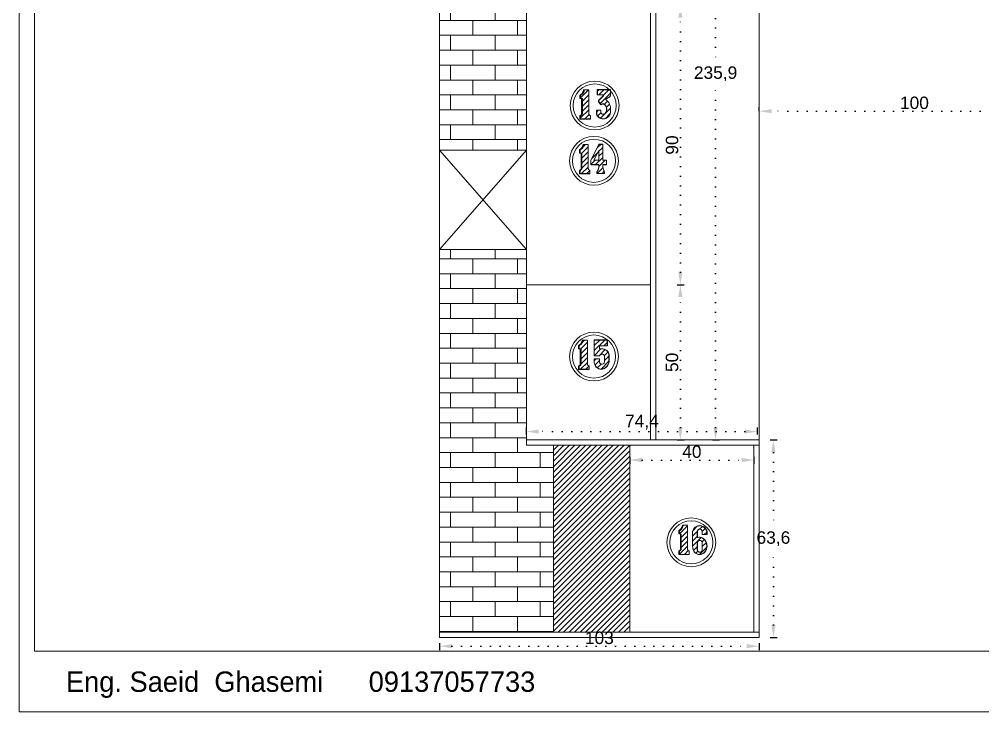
# Model space of a CAD drawing. Header units: inches. Extents: x 352 to 11605, y -941 to 2503.
# Drawn here: x 6216.3 to 6526.7, y -228.9 to -5.8 of the extents above; entities that cross this region are included whole.
import ezdxf

# ---------------------------------------------------------------- set-up
doc = ezdxf.new("R2010")
doc.units = ezdxf.units.IN
doc.header["$MEASUREMENT"] = 0
doc.linetypes.add('ACAD_ISO07W100', pattern=[3, 0, -3])
doc.styles.get("Standard").update_dxf_attribs({"font": 'arial.ttf'})
doc.dimstyles.new('ISO-25', dxfattribs={"dimtxt": 4, "dimasz": 4, "dimexe": 1.25, "dimexo": 0.625, "dimtad": 1, "dimtih": 1, "dimtoh": 1, "dimdec": 1, "dimtxsty": 'Standard', "dimcen": 2.5, "dimadec": 0, "dimazin": 0, "dimtfac": 1, "dimtdec": 1, "dimtmove": 0, "dimatfit": 3, "dimfxl": 1, "dimfxlon": 1, "dimarcsym": 0})
pattern_1 = [(45, (5683.2754, 396.1153), (-0.8148213, 0.8148213), [])]
pattern_2 = [(45, (5867.3341, 513.0082), (-0.8148213, 0.8148213), [])]
pattern_3 = [(45, (5901.3399, 431.8544), (-0.8148213, 0.8148213), [])]

# ---------------------------------------------------------------- blocks, each defined once
blk = doc.blocks.new('*D248')
at = {"color": 0, "lineweight": -2, "transparency": 16777216}
for p, q in [((6428.29, -91.34), (6430.54, -91.34)), ((6428.29, -141.34), (6430.54, -141.34))]:
    blk.add_line(p, q, dxfattribs=at)
at = {"color": 0, "linetype": 'ACAD_ISO07W100', "lineweight": -2, "transparency": 16777216}
blk.add_line((6429.29, -137.34), (6429.29, -95.34), dxfattribs=at)
at = {"color": 0, "transparency": 16777216}
for points in [[(6428.62, -95.34), (6429.96, -95.34), (6429.29, -91.34)], [(6428.62, -137.34), (6429.96, -137.34), (6429.29, -141.34)]]:
    blk.add_solid(points, dxfattribs=at)
at = {"layer": 'Defpoints', "color": 0, "transparency": 16777216}
for p in [(6423.09, -91.34), (6429.29, -91.34), (6421.39, -141.34)]:
    blk.add_point(p, dxfattribs=at)
at = {"color": 0, "lineweight": 20, "transparency": 16777216, "insert": (6426.62, -116.34), "char_height": 4, "attachment_point": 5, "rotation": 90}
blk.add_mtext('50', dxfattribs=at)
blk = doc.blocks.new('*D249')
at = {"color": 0, "lineweight": -2, "transparency": 16777216}
for p, q in [((6428.29, -1.34), (6430.54, -1.34)), ((6428.29, -91.34), (6430.54, -91.34))]:
    blk.add_line(p, q, dxfattribs=at)
at = {"color": 0, "linetype": 'ACAD_ISO07W100', "lineweight": -2, "transparency": 16777216}
blk.add_line((6429.29, -87.34), (6429.29, -5.34), dxfattribs=at)
at = {"color": 0, "transparency": 16777216}
for points in [[(6428.62, -5.34), (6429.96, -5.34), (6429.29, -1.34)], [(6428.62, -87.34), (6429.96, -87.34), (6429.29, -91.34)]]:
    blk.add_solid(points, dxfattribs=at)
at = {"layer": 'Defpoints', "color": 0, "transparency": 16777216}
for p in [(6423.09, -1.34), (6429.29, -1.34), (6423.09, -91.34)]:
    blk.add_point(p, dxfattribs=at)
at = {"color": 0, "lineweight": 20, "transparency": 16777216, "insert": (6426.62, -46.34), "char_height": 4, "attachment_point": 5, "rotation": 90}
blk.add_mtext('90', dxfattribs=at)
blk = doc.blocks.new('*D259')
at = {"color": 0, "lineweight": -2, "transparency": 16777216}
for p, q in [((6454.69, -35.44), (6454.69, -34.19)), ((6554.69, -35.44), (6554.69, -34.19))]:
    blk.add_line(p, q, dxfattribs=at)
at = {"color": 0, "linetype": 'ACAD_ISO07W100', "lineweight": -2, "transparency": 16777216}
blk.add_line((6550.69, -35.44), (6458.69, -35.44), dxfattribs=at)
at = {"color": 0, "transparency": 16777216}
for points in [[(6458.69, -34.77), (6458.69, -36.11), (6454.69, -35.44)], [(6550.69, -34.77), (6550.69, -36.11), (6554.69, -35.44)]]:
    blk.add_solid(points, dxfattribs=at)
at = {"layer": 'Defpoints', "color": 0, "transparency": 16777216}
for p in [(6454.69, -35.44), (6454.69, -35.44), (6554.69, -35.44)]:
    blk.add_point(p, dxfattribs=at)
at = {"color": 0, "lineweight": 20, "transparency": 16777216, "insert": (6504.69, -32.77), "char_height": 4, "attachment_point": 5}
blk.add_mtext('100', dxfattribs=at)
blk = doc.blocks.new('*D260')
at = {"color": 0, "lineweight": -2, "transparency": 16777216}
for p, q in [((6412.99, -146.81), (6412.99, -149.06)), ((6452.99, -146.81), (6452.99, -149.06))]:
    blk.add_line(p, q, dxfattribs=at)
at = {"color": 0, "linetype": 'ACAD_ISO07W100', "lineweight": -2, "transparency": 16777216}
blk.add_line((6416.99, -147.81), (6448.99, -147.81), dxfattribs=at)
at = {"color": 0, "transparency": 16777216}
for points in [[(6416.99, -147.15), (6416.99, -148.48), (6412.99, -147.81)], [(6448.99, -147.15), (6448.99, -148.48), (6452.99, -147.81)]]:
    blk.add_solid(points, dxfattribs=at)
at = {"layer": 'Defpoints', "color": 0, "transparency": 16777216}
for p in [(6412.99, -143.04), (6452.99, -143.04), (6452.99, -147.81)]:
    blk.add_point(p, dxfattribs=at)
at = {"color": 0, "lineweight": 20, "transparency": 16777216, "insert": (6432.99, -145.14), "char_height": 4, "attachment_point": 5}
blk.add_mtext('40', dxfattribs=at)
blk = doc.blocks.new('*D448')
at = {"color": 0, "lineweight": -2, "transparency": 16777216}
for p, q in [((6439.63, 94.56), (6441.88, 94.56)), ((6439.63, -141.34), (6441.88, -141.34))]:
    blk.add_line(p, q, dxfattribs=at)
at = {"color": 0, "linetype": 'ACAD_ISO07W100', "lineweight": -2, "transparency": 16777216}
for p, q in [((6440.63, 90.56), (6440.63, -20.36)), ((6440.63, -137.34), (6440.63, -26.42))]:
    blk.add_line(p, q, dxfattribs=at)
at = {"color": 0, "transparency": 16777216}
for points in [[(6439.96, 90.56), (6441.29, 90.56), (6440.63, 94.56)], [(6439.96, -137.34), (6441.29, -137.34), (6440.63, -141.34)]]:
    blk.add_solid(points, dxfattribs=at)
at = {"layer": 'Defpoints', "color": 0, "transparency": 16777216}
for p in [(6421.39, 94.56), (6440.63, 94.56), (6421.39, -141.34)]:
    blk.add_point(p, dxfattribs=at)
at = {"color": 0, "lineweight": 20, "transparency": 16777216, "insert": (6440.63, -23.39), "char_height": 4, "attachment_point": 5}
blk.add_mtext('235,9', dxfattribs=at)
blk = doc.blocks.new('*D449')
at = {"color": 0, "lineweight": -2, "transparency": 16777216}
for p, q in [((6458.26, -141.34), (6460.51, -141.34)), ((6458.26, -204.94), (6460.51, -204.94))]:
    blk.add_line(p, q, dxfattribs=at)
at = {"color": 0, "linetype": 'ACAD_ISO07W100', "lineweight": -2, "transparency": 16777216}
for p, q in [((6459.26, -145.34), (6459.26, -170.11)), ((6459.26, -200.94), (6459.26, -176.17))]:
    blk.add_line(p, q, dxfattribs=at)
at = {"color": 0, "transparency": 16777216}
for points in [[(6458.59, -145.34), (6459.93, -145.34), (6459.26, -141.34)], [(6458.59, -200.94), (6459.93, -200.94), (6459.26, -204.94)]]:
    blk.add_solid(points, dxfattribs=at)
at = {"layer": 'Defpoints', "color": 0, "transparency": 16777216}
for p in [(6454.69, -141.34), (6454.69, -204.94), (6459.26, -204.94)]:
    blk.add_point(p, dxfattribs=at)
at = {"color": 0, "lineweight": 20, "transparency": 16777216, "insert": (6459.26, -173.14), "char_height": 4, "attachment_point": 5}
blk.add_mtext('63,6', dxfattribs=at)
blk = doc.blocks.new('*D468')
at = {"color": 0, "lineweight": -2, "transparency": 16777216}
for p, q in [((6379.69, -139.63), (6379.69, -137.38)), ((6454.09, -139.63), (6454.09, -137.38))]:
    blk.add_line(p, q, dxfattribs=at)
at = {"color": 0, "linetype": 'ACAD_ISO07W100', "lineweight": -2, "transparency": 16777216}
blk.add_line((6450.09, -138.63), (6383.69, -138.63), dxfattribs=at)
at = {"color": 0, "transparency": 16777216}
for points in [[(6383.69, -137.96), (6383.69, -139.3), (6379.69, -138.63)], [(6450.09, -137.96), (6450.09, -139.3), (6454.09, -138.63)]]:
    blk.add_solid(points, dxfattribs=at)
at = {"layer": 'Defpoints', "color": 0, "transparency": 16777216}
for p in [(6379.69, -138.63), (6379.69, -141.34), (6454.09, -141.34)]:
    blk.add_point(p, dxfattribs=at)
at = {"color": 0, "lineweight": 20, "transparency": 16777216, "insert": (6416.89, -135.61), "char_height": 4, "attachment_point": 5}
blk.add_mtext('74,4', dxfattribs=at)
blk = doc.blocks.new('*D469')
at = {"color": 0, "lineweight": -2, "transparency": 16777216}
for p, q in [((6351.69, -206.77), (6351.69, -209.02)), ((6454.69, -206.77), (6454.69, -209.02))]:
    blk.add_line(p, q, dxfattribs=at)
at = {"color": 0, "linetype": 'ACAD_ISO07W100', "lineweight": -2, "transparency": 16777216}
blk.add_line((6355.69, -207.77), (6450.69, -207.77), dxfattribs=at)
at = {"color": 0, "transparency": 16777216}
for points in [[(6355.69, -207.1), (6355.69, -208.43), (6351.69, -207.77)], [(6450.69, -207.1), (6450.69, -208.43), (6454.69, -207.77)]]:
    blk.add_solid(points, dxfattribs=at)
at = {"layer": 'Defpoints', "color": 0, "transparency": 16777216}
for p in [(6351.69, -204.94), (6454.69, -204.94), (6454.69, -207.77)]:
    blk.add_point(p, dxfattribs=at)
at = {"color": 0, "lineweight": 20, "transparency": 16777216, "insert": (6403.19, -205.1), "char_height": 4, "attachment_point": 5}
blk.add_mtext('103', dxfattribs=at)

msp = doc.modelspace()

# ---------------------------------------------------------------- hatches: boundary and pattern name
at = {"lineweight": 20}
h = msp.add_hatch(dxfattribs=at)
h.set_pattern_fill('AR-BRSTD', color=256, scale=1.8)
h.set_pattern_definition([(0, (760.868, -567.8637), (0, 4.8006), []), (90, (760.868, -567.864), (-7.2, 4.8006), [4.8006, -4.8006])])
h.paths.add_polyline_path([(6351.69, -203.24), (6388.39, -203.24), (6388.39, -143.04), (6379.69, -143.04), (6379.69, -80.04), (6351.69, -80.04)])
h.paths.add_polyline_path([(6351.69, -48.04), (6379.69, -48.04), (6379.69, 6.76), (6351.69, 6.76)])
h.paths.add_polyline_path([(6351.69, 41.76), (6379.69, 41.76), (6379.69, 111.76), (6424.49, 111.76), (6424.49, 134.56), (6622.49, 134.56), (6622.49, 149.56), (6351.69, 149.56)])
h.paths.add_polyline_path([(6685.49, 175.96), (6799.79, 175.96), (6799.79, 190.96), (6670.49, 190.96), (6670.49, 149.56), (6625.49, 149.56), (6625.49, 134.56), (6685.49, 134.56)])
h = msp.add_hatch(dxfattribs=at)
h.set_pattern_fill('ANSI31', color=256, scale=9.218651)
h.set_pattern_definition(pattern_2)
h.paths.add_polyline_path([(6400.16, -36.84), (6400.09, -36.8), (6400.02, -36.76), (6399.96, -36.71), (6399.91, -36.66), (6399.86, -36.6), (6399.82, -36.53), (6399.79, -36.46), (6399.77, -36.39), (6399.75, -36.31), (6399.75, -36.23), (6399.75, -28.59), (6398.32, -28.59), (6398.3, -28.77), (6398.26, -28.95), (6398.21, -29.12), (6398.14, -29.29), (6398.06, -29.45), (6397.97, -29.6), (6397.86, -29.75), (6397.74, -29.88), (6397.61, -30), (6397.47, -30.12), (6397.32, -30.21), (6397.16, -30.3), (6397.16, -31.38), (6397.47, -31.38), (6397.71, -31.4), (6397.71, -36.2), (6397.7, -36.28), (6397.68, -36.35), (6397.66, -36.42), (6397.62, -36.49), (6397.58, -36.55), (6397.54, -36.61), (6397.49, -36.67), (6397.43, -36.71), (6397.37, -36.76), (6397.3, -36.79), (6397.23, -36.82), (6397.16, -36.84), (6397.16, -37.94), (6400.31, -37.94), (6400.31, -36.88), (6400.23, -36.86)])
h = msp.add_hatch(dxfattribs=at)
h.set_pattern_fill('ANSI31', color=256, scale=9.218651)
h.set_pattern_definition(pattern_2)
h.paths.add_polyline_path([(6406.79, -28.55), (6402.6, -28.55), (6402.6, -30.17), (6404.43, -30.17), (6404.53, -30.2), (6404.53, -30.47), (6403.24, -31.77), (6403.16, -31.87), (6403.12, -31.92), (6403.09, -31.97), (6403.06, -32.03), (6403.04, -32.08), (6403.02, -32.14), (6403, -32.2), (6402.99, -32.26), (6402.98, -32.38), (6402.98, -32.45), (6403.74, -33.33), (6403.76, -33.31), (6403.86, -33.24), (6403.96, -33.18), (6404.07, -33.14), (6404.19, -33.12), (6404.3, -33.11), (6404.4, -33.11), (6404.52, -33.12), (6404.63, -33.14), (6404.74, -33.18), (6404.84, -33.24), (6404.94, -33.3), (6405.02, -33.38), (6405.16, -33.56), (6405.29, -33.74), (6405.39, -33.94), (6405.47, -34.15), (6405.53, -34.37), (6405.56, -34.59), (6405.58, -34.81), (6405.56, -35.04), (6405.53, -35.26), (6405.47, -35.47), (6405.39, -35.68), (6405.29, -35.88), (6405.22, -36.03), (6405.12, -36.16), (6405, -36.27), (6404.86, -36.35), (6404.76, -36.38), (6404.6, -36.43), (6404.44, -36.45), (6404.27, -36.43), (6404.11, -36.38), (6403.97, -36.3), (6403.84, -36.19), (6403.74, -36.06), (6403.67, -35.91), (6403.67, -35.08), (6402.4, -35.08), (6402.4, -36.43), (6402.49, -36.64), (6402.6, -36.84), (6402.74, -37.03), (6402.89, -37.21), (6403.05, -37.36), (6403.24, -37.5), (6403.43, -37.62), (6403.64, -37.72), (6403.85, -37.8), (6404.08, -37.85), (6404.31, -37.88), (6404.53, -37.89), (6404.81, -37.87), (6405.08, -37.82), (6405.35, -37.73), (6405.54, -37.64), (6405.75, -37.52), (6405.97, -37.35), (6406.18, -37.15), (6406.35, -36.93), (6406.51, -36.7), (6406.63, -36.45), (6406.72, -36.18), (6406.79, -35.91), (6406.79, -34.49), (6406.78, -34.22), (6406.74, -33.95), (6406.68, -33.68), (6406.6, -33.42), (6406.5, -33.17), (6406.38, -32.92), (6406.23, -32.69), (6406.07, -32.47), (6405.89, -32.27), (6405.69, -32.08), (6405.47, -31.91), (6405.25, -31.76), (6405.25, -31.48), (6405.4, -31.43), (6405.54, -31.38), (6405.69, -31.31), (6405.83, -31.24), (6405.96, -31.16), (6406.09, -31.08), (6406.22, -30.99), (6406.35, -30.89), (6406.47, -30.79), (6406.58, -30.68), (6406.69, -30.56), (6406.79, -30.44)])
h = msp.add_hatch(dxfattribs=at)
h.set_pattern_fill('ANSI31', color=256, scale=9.218651)
h.set_pattern_definition([(45, (5884.0439, 495.1696), (-0.8148213, 0.8148213), [])])
h.paths.add_polyline_path([(6400.01, -54.44), (6399.94, -54.41), (6399.88, -54.37), (6399.82, -54.32), (6399.76, -54.26), (6399.72, -54.2), (6399.68, -54.14), (6399.65, -54.07), (6399.63, -53.99), (6399.61, -53.92), (6399.61, -53.84), (6399.61, -46.2), (6398.17, -46.2), (6398.15, -46.38), (6398.12, -46.55), (6398.06, -46.73), (6398, -46.89), (6397.92, -47.05), (6397.82, -47.21), (6397.72, -47.35), (6397.6, -47.49), (6397.47, -47.61), (6397.32, -47.72), (6397.17, -47.82), (6397.02, -47.91), (6397.02, -48.99), (6397.33, -48.99), (6397.57, -49.01), (6397.57, -53.81), (6397.56, -53.88), (6397.54, -53.96), (6397.51, -54.03), (6397.48, -54.09), (6397.44, -54.16), (6397.4, -54.22), (6397.34, -54.27), (6397.29, -54.32), (6397.22, -54.36), (6397.16, -54.4), (6397.09, -54.42), (6397.02, -54.45), (6397.02, -55.55), (6400.16, -55.55), (6400.16, -54.48), (6400.09, -54.47)])
h = msp.add_hatch(dxfattribs=at)
h.set_pattern_fill('ANSI31', color=256, scale=9.218651)
h.set_pattern_definition([(45, (5884.0439, 495.1696), (-0.8148213, 0.8148213), [])])
h.paths.add_polyline_path([(6404.29, -46.15), (6403.07, -46.15), (6400.46, -51.24), (6400.46, -52.66), (6403.07, -52.66), (6403.07, -52.88), (6403.07, -53.06), (6403.05, -53.24), (6403.03, -53.42), (6403, -53.6), (6402.96, -53.78), (6402.91, -53.96), (6402.86, -54.13), (6402.79, -54.3), (6402.72, -54.47), (6402.64, -54.63), (6402.55, -54.79), (6402.45, -54.95), (6402.45, -55.5), (6404.84, -55.5), (6404.84, -54.99), (6404.76, -54.81), (6404.68, -54.63), (6404.6, -54.44), (6404.54, -54.25), (6404.48, -54.06), (6404.43, -53.87), (6404.39, -53.67), (6404.35, -53.48), (6404.32, -53.28), (6404.3, -53.08), (6404.29, -52.88), (6404.29, -52.66), (6405.54, -52.66), (6405.54, -51.24), (6404.29, -51.24)])
h.paths.add_polyline_path([(6403.04, -48.05), (6403.07, -48.08), (6403.07, -51.24), (6403.04, -51.24), (6401.37, -51.24)], flags=16)
h = msp.add_hatch(dxfattribs=at)
h.set_pattern_fill('ANSI31', color=256, scale=9.218651)
h.set_pattern_definition(pattern_3)
h.paths.add_polyline_path([(6399.74, -117.45), (6399.67, -117.42), (6399.61, -117.37), (6399.55, -117.33), (6399.49, -117.27), (6399.45, -117.21), (6399.41, -117.14), (6399.38, -117.07), (6399.35, -117), (6399.34, -116.92), (6399.33, -116.85), (6399.33, -109.21), (6397.9, -109.21), (6397.88, -109.38), (6397.84, -109.56), (6397.79, -109.73), (6397.72, -109.9), (6397.64, -110.06), (6397.55, -110.21), (6397.44, -110.36), (6397.32, -110.49), (6397.19, -110.62), (6397.05, -110.73), (6396.9, -110.83), (6396.74, -110.91), (6396.74, -111.99), (6397.06, -111.99), (6397.29, -112.01), (6397.29, -116.82), (6397.28, -116.89), (6397.27, -116.96), (6397.24, -117.03), (6397.21, -117.1), (6397.17, -117.16), (6397.12, -117.22), (6397.07, -117.28), (6397.01, -117.33), (6396.95, -117.37), (6396.89, -117.4), (6396.82, -117.43), (6396.74, -117.45), (6396.74, -118.55), (6399.89, -118.55), (6399.89, -117.49), (6399.81, -117.47)])
h = msp.add_hatch(dxfattribs=at)
h.set_pattern_fill('ANSI31', color=256, scale=9.218651)
h.set_pattern_definition(pattern_3)
h.paths.add_polyline_path([(6405.81, -112.8), (6405.64, -112.61), (6405.44, -112.44), (6405.22, -112.3), (6404.99, -112.18), (6404.79, -112.11), (6404.55, -112.06), (6404.27, -112.04), (6403.25, -112.04), (6403.25, -111.06), (6405.73, -111.06), (6405.73, -109.16), (6401.51, -109.16), (6401.51, -114.24), (6403.25, -114.24), (6403.32, -114.09), (6403.42, -113.96), (6403.54, -113.85), (6403.69, -113.76), (6403.84, -113.71), (6404.03, -113.69), (6404.21, -113.71), (6404.37, -113.76), (6404.52, -113.85), (6404.64, -113.96), (6404.74, -114.1), (6404.81, -114.25), (6404.81, -116.19), (6404.78, -116.39), (6404.71, -116.57), (6404.58, -116.73), (6404.43, -116.85), (6404.24, -116.93), (6404.04, -116.96), (6403.85, -116.93), (6403.66, -116.85), (6403.49, -116.72), (6403.36, -116.55), (6403.28, -116.36), (6403.25, -116.17), (6403.25, -115.22), (6401.51, -115.22), (6401.51, -116.19), (6401.53, -116.51), (6401.59, -116.82), (6401.69, -117.08), (6401.83, -117.36), (6402, -117.61), (6402.21, -117.85), (6402.45, -118.05), (6402.71, -118.22), (6403, -118.35), (6403.29, -118.44), (6403.6, -118.49), (6403.91, -118.5), (6404.2, -118.45), (6404.49, -118.36), (6404.76, -118.24), (6405.02, -118.1), (6405.26, -117.92), (6405.48, -117.73), (6405.68, -117.51), (6405.86, -117.27), (6406.01, -117.01), (6406.13, -116.74), (6406.22, -116.46), (6406.28, -116.17), (6406.28, -114.24), (6406.28, -113.98), (6406.24, -113.73), (6406.18, -113.48), (6406.09, -113.24), (6405.96, -113.01)])
h = msp.add_hatch(dxfattribs=at)
h.set_pattern_fill('ANSI31', color=256, scale=10)
h.set_pattern_definition([(45, (760.8678, -567.8637), (-0.88388348, 0.88388348), [])])
h.paths.add_polyline_path([(6412.99, -143.04), (6388.39, -143.04), (6388.39, -203.24), (6412.99, -203.24)])
h = msp.add_hatch(dxfattribs=at)
h.set_pattern_fill('ANSI31', color=256, scale=9.218651)
h.set_pattern_definition(pattern_1)
h.paths.add_polyline_path([(6432.01, -177.08), (6431.94, -177.05), (6431.87, -177.01), (6431.81, -176.96), (6431.76, -176.9), (6431.71, -176.84), (6431.67, -176.78), (6431.64, -176.71), (6431.62, -176.63), (6431.6, -176.56), (6431.6, -176.48), (6431.6, -168.84), (6430.16, -168.84), (6430.14, -169.02), (6430.11, -169.19), (6430.06, -169.37), (6429.99, -169.53), (6429.91, -169.69), (6429.81, -169.85), (6429.71, -169.99), (6429.59, -170.13), (6429.46, -170.25), (6429.32, -170.36), (6429.17, -170.46), (6429.01, -170.55), (6429.01, -171.63), (6429.32, -171.63), (6429.56, -171.65), (6429.56, -176.45), (6429.55, -176.52), (6429.53, -176.6), (6429.51, -176.67), (6429.47, -176.73), (6429.43, -176.8), (6429.39, -176.86), (6429.34, -176.91), (6429.28, -176.96), (6429.22, -177), (6429.15, -177.04), (6429.08, -177.07), (6429.01, -177.09), (6429.01, -178.19), (6432.15, -178.19), (6432.15, -177.12), (6432.08, -177.11)])
h = msp.add_hatch(dxfattribs=at)
h.set_pattern_fill('ANSI31', color=256, scale=9.218651)
h.set_pattern_definition(pattern_1)
h.paths.add_polyline_path([(6437.06, -173.48), (6436.91, -173.32), (6436.75, -173.17), (6436.57, -173.04), (6436.39, -172.93), (6436.19, -172.84), (6435.98, -172.77), (6435.77, -172.72), (6435.56, -172.69), (6435.34, -172.68), (6435.19, -172.69), (6435, -172.72), (6434.78, -172.77), (6434.69, -172.78), (6434.69, -170.89), (6434.72, -170.69), (6434.8, -170.51), (6434.92, -170.35), (6435.08, -170.22), (6435.27, -170.14), (6435.36, -170.11), (6435.57, -170.09), (6435.77, -170.11), (6435.96, -170.19), (6436.12, -170.31), (6436.24, -170.48), (6436.32, -170.66), (6436.35, -170.87), (6436.35, -171.84), (6437.78, -171.84), (6437.78, -170.89), (6437.62, -170.37), (6437.34, -169.91), (6436.97, -169.51), (6436.51, -169.22), (6436, -169.03), (6435.47, -168.97), (6435.46, -168.97), (6434.92, -169.03), (6434.46, -169.2), (6434.04, -169.47), (6433.66, -169.87), (6433.38, -170.34), (6433.22, -170.87), (6433.22, -175.41), (6433.22, -175.6), (6433.24, -175.8), (6433.26, -175.99), (6433.29, -176.18), (6433.33, -176.37), (6433.37, -176.56), (6433.41, -176.68), (6433.59, -177.11), (6433.86, -177.5), (6434.21, -177.82), (6434.56, -178.02), (6434.97, -178.16), (6435.44, -178.21), (6435.9, -178.16), (6436.34, -178.01), (6436.75, -177.78), (6436.87, -177.66), (6437.06, -177.47), (6437.37, -177.03), (6437.59, -176.54), (6437.73, -176.01), (6437.78, -175.48), (6437.73, -174.94), (6437.59, -174.42), (6437.37, -173.93)])
h.paths.add_polyline_path([(6434.72, -174.25), (6434.8, -174.06), (6434.92, -173.9), (6435.08, -173.78), (6435.27, -173.7), (6435.47, -173.67), (6435.57, -173.68), (6435.77, -173.7), (6435.96, -173.78), (6436.12, -173.9), (6436.24, -174.07), (6436.32, -174.25), (6436.35, -174.46), (6436.35, -176.68), (6436.32, -176.88), (6436.24, -177.07), (6436.12, -177.23), (6435.96, -177.35), (6435.77, -177.43), (6435.57, -177.46), (6435.36, -177.43), (6435.27, -177.39), (6435.17, -177.35), (6435.08, -177.32), (6434.92, -177.19), (6434.8, -177.03), (6434.72, -176.85), (6434.69, -176.65), (6434.69, -174.45)], flags=16)

# ---------------------------------------------------------------- linework, layer by layer
for p, q in [((6351.69, -203.24), (6351.69, 149.56)), ((6379.69, -143.04), (6379.69, 111.76)), ((6419.69, -141.34), (6419.69, 109.66)), ((6454.69, -143.04), (6454.69, 64.56)), ((6421.39, -141.34), (6421.39, -1.34)), ((6397.16, -30.3), (6397.16, -31.38)), ((6402.49, -28.5), (6402.49, -30.17)), ((6402.49, -30.17), (6402.6, -30.17)), ((6402.6, -28.55), (6402.6, -30.17)), ((6402.6, -30.17), (6404.43, -30.17)), ((6404.43, -30.17), (6404.53, -30.2)), ((6404.53, -30.2), (6404.53, -30.47)), ((6404.76, -36.38), (6404.6, -36.43)), ((6397.16, -37.94), (6400.31, -37.94)), ((6403.07, -46.15), (6404.29, -46.15)), ((6379.69, -48.04), (6351.69, -48.04)), ((6379.69, -48.04), (6351.69, -80.04)), ((6351.69, -48.04), (6379.69, -80.04)), ((6397.02, -47.91), (6397.02, -48.99)), ((6403.04, -51.24), (6403.04, -48.05)), ((6397.02, -55.55), (6400.16, -55.55)), ((6379.69, -80.04), (6351.69, -80.04)), ((6419.69, -91.34), (6379.69, -91.34)), ((6396.74, -110.91), (6396.74, -111.99)), ((6403.28, -111.06), (6403.28, -112.03)), ((6405.73, -109.16), (6405.73, -111.06)), ((6401.51, -114.24), (6403.25, -114.24)), ((6404.04, -113.69), (6404.21, -113.71)), ((6404.21, -113.71), (6404.37, -113.76)), ((6404.37, -113.76), (6404.52, -113.85)), ((6404.52, -113.85), (6404.64, -113.96)), ((6404.64, -113.96), (6404.74, -114.1)), ((6404.74, -114.1), (6404.81, -114.25)), ((6404.81, -114.25), (6404.81, -116.19)), ((6403.66, -116.85), (6403.5, -116.73)), ((6403.85, -116.93), (6403.66, -116.85)), ((6404.04, -116.96), (6403.85, -116.93)), ((6404.24, -116.93), (6404.04, -116.96)), ((6404.43, -116.85), (6404.24, -116.93)), ((6404.58, -116.73), (6404.43, -116.85)), ((6404.71, -116.57), (6404.58, -116.73)), ((6404.78, -116.39), (6404.71, -116.57)), ((6404.81, -116.19), (6404.78, -116.39)), ((6396.74, -118.55), (6399.89, -118.55)), ((6421.39, -141.34), (6379.69, -141.34)), ((6421.39, -141.34), (6454.69, -141.34)), ((6454.69, -204.94), (6454.69, -141.34)), ((6388.39, -143.04), (6379.69, -143.04)), ((6388.39, -203.24), (6388.39, -143.04)), ((6388.39, -143.04), (6454.69, -143.04)), ((6412.99, -203.24), (6412.99, -143.04)), ((6452.99, -203.24), (6452.99, -143.04)), ((6429.01, -170.55), (6429.01, -171.63)), ((6435.36, -170.11), (6435.57, -170.09)), ((6429.01, -178.19), (6432.15, -178.19)), ((6388.39, -203.24), (6351.69, -203.24)), ((6351.69, -203.24), (6351.69, -204.94)), ((6364.69, -203.24), (6388.39, -203.24)), ((6388.39, -203.24), (6454.69, -203.24)), ((6351.69, -204.94), (6454.69, -204.94))]:
    msp.add_line(p, q, dxfattribs=at)
for points in [[(6216.32, -228.88), (6851.43, -228.88), (6851.43, 220.19), (6216.32, 220.19)], [(6221.27, -209.32), (6844.29, -209.32), (6844.29, 195.72), (6221.27, 195.72)], [(6402.6, -28.55), (6406.79, -28.55), (6406.79, -28.5), (6402.49, -28.5)], [(6404.52, -33.12), (6404.4, -33.11), (6404.3, -33.11), (6404.42, -33.12), (6404.54, -33.14), (6404.65, -33.18), (6404.75, -33.24), (6404.84, -33.31), (6404.93, -33.39), (6405.07, -33.56), (6405.19, -33.75), (6405.3, -33.95), (6405.38, -34.16), (6405.44, -34.38), (6405.47, -34.6), (6405.49, -34.83), (6405.48, -35.06), (6405.44, -35.28), (6405.38, -35.5), (6405.3, -35.71), (6405.2, -35.91), (6405.13, -36.06), (6405.03, -36.19), (6404.9, -36.3), (6404.76, -36.38), (6404.86, -36.35), (6405, -36.27), (6405.12, -36.16), (6405.22, -36.03), (6405.29, -35.88), (6405.39, -35.68), (6405.47, -35.47), (6405.53, -35.26), (6405.56, -35.04), (6405.58, -34.81), (6405.56, -34.59), (6405.53, -34.37), (6405.47, -34.15), (6405.39, -33.94), (6405.29, -33.74), (6405.16, -33.56), (6405.02, -33.38), (6404.94, -33.3), (6404.84, -33.24), (6404.74, -33.18), (6404.63, -33.14)], [(6401.37, -51.24), (6403.04, -48.05), (6403.07, -48.08), (6403.07, -51.24), (6403.04, -51.24)], [(6403.28, -114.25), (6403.35, -114.1), (6403.45, -113.96), (6403.57, -113.85), (6403.72, -113.76), (6403.88, -113.71), (6404.04, -113.69), (6404.01, -113.69), (6403.84, -113.71), (6403.69, -113.76), (6403.54, -113.85), (6403.42, -113.96), (6403.32, -114.09), (6403.25, -114.24)], [(6434.78, -170.87), (6434.81, -170.66), (6434.89, -170.48), (6435.01, -170.31), (6435.17, -170.19), (6435.36, -170.11), (6435.27, -170.14), (6435.08, -170.22), (6434.92, -170.35), (6434.8, -170.51), (6434.72, -170.69), (6434.69, -170.89)], [(6436.12, -177.23), (6435.96, -177.35), (6435.77, -177.43), (6435.57, -177.46), (6435.36, -177.43), (6435.27, -177.39), (6435.17, -177.35), (6435.08, -177.32), (6434.92, -177.19), (6434.8, -177.03), (6434.72, -176.85), (6434.69, -176.65), (6434.69, -174.45), (6434.72, -174.25), (6434.8, -174.06), (6434.92, -173.9), (6435.08, -173.78), (6435.27, -173.7), (6435.47, -173.67), (6435.57, -173.68), (6435.77, -173.7), (6435.96, -173.78), (6436.12, -173.9), (6436.24, -174.07), (6436.32, -174.25), (6436.35, -174.46), (6436.35, -176.68), (6436.32, -176.88), (6436.24, -177.07)]]:
    msp.add_lwpolyline(points, close=True, dxfattribs=at)
for points in [[(6396.92, -37.99), (6400.31, -37.99), (6400.31, -37.94), (6400.31, -36.88), (6400.23, -36.86), (6400.16, -36.84), (6400.09, -36.8), (6400.02, -36.76), (6399.96, -36.71), (6399.91, -36.66), (6399.86, -36.6), (6399.82, -36.53), (6399.79, -36.46), (6399.77, -36.39), (6399.75, -36.31), (6399.75, -36.23), (6399.75, -28.59), (6399.75, -28.55), (6398.08, -28.55), (6398.06, -28.73), (6398.03, -28.91), (6397.97, -29.08), (6397.91, -29.25), (6397.83, -29.41), (6397.73, -29.57), (6397.62, -29.71), (6397.5, -29.85), (6397.37, -29.97), (6397.23, -30.09), (6397.08, -30.19), (6396.92, -30.27), (6396.92, -31.38), (6397.16, -31.38), (6397.47, -31.38), (6397.47, -36.23), (6397.46, -36.31), (6397.44, -36.38), (6397.42, -36.45), (6397.39, -36.52), (6397.35, -36.59), (6397.3, -36.65), (6397.25, -36.7), (6397.19, -36.75), (6397.13, -36.79), (6397.06, -36.83), (6396.99, -36.86), (6396.92, -36.88), (6396.92, -37.99), (6397.16, -37.94), (6397.16, -36.84), (6397.23, -36.82), (6397.3, -36.79), (6397.37, -36.76), (6397.43, -36.71), (6397.49, -36.67), (6397.54, -36.61), (6397.58, -36.55), (6397.62, -36.49), (6397.66, -36.42), (6397.68, -36.35), (6397.7, -36.28), (6397.71, -36.2), (6397.71, -31.4), (6397.47, -31.38)], [(6396.92, -30.27), (6397.16, -30.3), (6397.32, -30.21), (6397.47, -30.12), (6397.61, -30), (6397.74, -29.88), (6397.86, -29.75), (6397.97, -29.6), (6398.06, -29.45), (6398.14, -29.29), (6398.21, -29.12), (6398.26, -28.95), (6398.3, -28.77), (6398.32, -28.59)], [(6398.08, -28.55), (6398.32, -28.59), (6399.75, -28.59)], [(6404.43, -30.44), (6403.12, -31.76), (6403.04, -31.86), (6403.01, -31.91), (6402.98, -31.96), (6402.95, -32.02), (6402.92, -32.07), (6402.9, -32.13), (6402.89, -32.19), (6402.88, -32.25), (6402.86, -32.38), (6402.87, -32.44), (6403.68, -33.39), (6403.74, -33.33), (6403.76, -33.31), (6403.86, -33.24), (6403.96, -33.18), (6404.07, -33.14), (6404.19, -33.12), (6404.3, -33.11)], [(6404.43, -30.17), (6404.43, -30.44), (6404.53, -30.47), (6403.24, -31.77), (6403.16, -31.87), (6403.12, -31.92), (6403.09, -31.97), (6403.06, -32.03), (6403.04, -32.08), (6403.02, -32.14), (6403, -32.2), (6402.99, -32.26), (6402.98, -32.38), (6402.98, -32.45), (6403.74, -33.33)], [(6405.97, -37.35), (6406.18, -37.15), (6406.35, -36.93), (6406.51, -36.7), (6406.63, -36.45), (6406.72, -36.18), (6406.79, -35.91), (6406.79, -34.49), (6406.78, -34.22), (6406.74, -33.95), (6406.68, -33.68), (6406.6, -33.42), (6406.5, -33.17), (6406.38, -32.92), (6406.23, -32.69), (6406.07, -32.47), (6405.89, -32.27), (6405.69, -32.08), (6405.47, -31.91), (6405.25, -31.76), (6405.25, -31.48), (6405.4, -31.43), (6405.54, -31.38), (6405.69, -31.31), (6405.83, -31.24), (6405.96, -31.16), (6406.09, -31.08), (6406.22, -30.99), (6406.35, -30.89), (6406.47, -30.79), (6406.58, -30.68), (6406.69, -30.56), (6406.79, -30.44), (6406.79, -28.55)], [(6404.6, -36.43), (6404.44, -36.45), (6404.27, -36.43), (6404.11, -36.38), (6403.97, -36.3), (6403.84, -36.19), (6403.74, -36.06), (6403.67, -35.91), (6403.67, -35.08), (6402.4, -35.08), (6402.28, -35.08), (6402.28, -36.47), (6402.37, -36.68), (6402.49, -36.88), (6402.62, -37.07), (6402.77, -37.25), (6402.94, -37.41), (6403.12, -37.55), (6403.32, -37.67), (6403.53, -37.77), (6403.75, -37.84), (6403.97, -37.9), (6404.2, -37.93), (6404.44, -37.94), (6404.72, -37.92), (6404.99, -37.86), (6405.26, -37.78), (6405.51, -37.66), (6405.54, -37.64), (6405.75, -37.52), (6405.97, -37.35)], [(6402.4, -35.08), (6402.4, -36.43), (6402.49, -36.64), (6402.6, -36.84), (6402.74, -37.03), (6402.89, -37.21), (6403.05, -37.36), (6403.24, -37.5), (6403.43, -37.62), (6403.64, -37.72), (6403.85, -37.8), (6404.08, -37.85), (6404.31, -37.88), (6404.53, -37.89), (6404.81, -37.87), (6405.08, -37.82), (6405.35, -37.73), (6405.54, -37.64)], [(6396.77, -55.59), (6400.16, -55.59), (6400.16, -55.55), (6400.16, -54.48), (6400.09, -54.47), (6400.01, -54.44), (6399.94, -54.41), (6399.88, -54.37), (6399.82, -54.32), (6399.76, -54.26), (6399.72, -54.2), (6399.68, -54.14), (6399.65, -54.07), (6399.63, -53.99), (6399.61, -53.92), (6399.61, -53.84), (6399.61, -46.2), (6399.61, -46.15), (6397.94, -46.15), (6397.92, -46.34), (6397.88, -46.51), (6397.83, -46.69), (6397.76, -46.86), (6397.68, -47.02), (6397.59, -47.17), (6397.48, -47.32), (6397.36, -47.45), (6397.23, -47.58), (6397.08, -47.69), (6396.93, -47.79), (6396.77, -47.88), (6396.77, -48.99), (6397.02, -48.99), (6397.33, -48.99), (6397.33, -53.84), (6397.32, -53.91), (6397.3, -53.99), (6397.28, -54.06), (6397.24, -54.13), (6397.2, -54.19), (6397.16, -54.25), (6397.1, -54.31), (6397.05, -54.36), (6396.98, -54.4), (6396.92, -54.43), (6396.85, -54.46), (6396.77, -54.48), (6396.77, -55.59), (6397.02, -55.55), (6397.02, -54.45), (6397.09, -54.42), (6397.16, -54.4), (6397.22, -54.36), (6397.29, -54.32), (6397.34, -54.27), (6397.4, -54.22), (6397.44, -54.16), (6397.48, -54.09), (6397.51, -54.03), (6397.54, -53.96), (6397.56, -53.88), (6397.57, -53.81), (6397.57, -49.01), (6397.33, -48.99)], [(6396.77, -47.88), (6397.02, -47.91), (6397.17, -47.82), (6397.32, -47.72), (6397.47, -47.61), (6397.6, -47.49), (6397.72, -47.35), (6397.82, -47.21), (6397.92, -47.05), (6398, -46.89), (6398.06, -46.73), (6398.12, -46.55), (6398.15, -46.38), (6398.17, -46.2)], [(6397.94, -46.15), (6398.17, -46.2), (6399.61, -46.2)], [(6400.4, -52.68), (6400.4, -51.24), (6403.04, -46.11)], [(6404.29, -52.68), (6405.54, -52.68), (6405.54, -52.66), (6405.54, -51.24), (6404.29, -51.24), (6404.29, -46.15), (6404.29, -46.11), (6403.04, -46.11), (6403.07, -46.15), (6400.46, -51.24), (6400.46, -52.66)], [(6403.04, -52.68), (6400.4, -52.68), (6400.46, -52.66), (6403.07, -52.66)], [(6405.54, -52.66), (6404.31, -52.66), (6404.29, -52.68), (6404.29, -52.88), (6404.3, -53.08), (6404.32, -53.28), (6404.35, -53.48), (6404.39, -53.67), (6404.43, -53.87), (6404.48, -54.06), (6404.54, -54.25), (6404.6, -54.44), (6404.68, -54.63), (6404.76, -54.81), (6404.84, -54.99), (6404.84, -55.5), (6404.84, -55.55), (6402.41, -55.55), (6402.41, -54.99), (6402.51, -54.83), (6402.6, -54.67), (6402.68, -54.51), (6402.76, -54.34), (6402.82, -54.17), (6402.88, -53.99), (6402.93, -53.81), (6402.97, -53.63), (6403, -53.45), (6403.02, -53.27), (6403.03, -53.08), (6403.04, -52.9)], [(6403.04, -52.9), (6403.04, -52.68), (6403.07, -52.66), (6403.07, -52.88), (6403.07, -53.06), (6403.05, -53.24), (6403.03, -53.42), (6403, -53.6), (6402.96, -53.78), (6402.91, -53.96), (6402.86, -54.13), (6402.79, -54.3), (6402.72, -54.47), (6402.64, -54.63), (6402.55, -54.79), (6402.45, -54.95), (6402.45, -55.5)], [(6402.41, -55.55), (6402.45, -55.5), (6404.84, -55.5)], [(6396.5, -118.6), (6399.89, -118.6), (6399.89, -118.55), (6399.89, -117.49), (6399.81, -117.47), (6399.74, -117.45), (6399.67, -117.42), (6399.61, -117.37), (6399.55, -117.33), (6399.49, -117.27), (6399.45, -117.21), (6399.41, -117.14), (6399.38, -117.07), (6399.35, -117), (6399.34, -116.92), (6399.33, -116.85), (6399.33, -109.21), (6399.33, -109.16), (6397.67, -109.16), (6397.65, -109.34), (6397.61, -109.52), (6397.56, -109.69), (6397.49, -109.86), (6397.41, -110.02), (6397.31, -110.18), (6397.21, -110.32), (6397.09, -110.46), (6396.95, -110.58), (6396.81, -110.7), (6396.66, -110.8), (6396.5, -110.88), (6396.5, -111.99), (6396.74, -111.99), (6397.06, -111.99), (6397.06, -116.85), (6397.05, -116.92), (6397.03, -116.99), (6397, -117.07), (6396.97, -117.13), (6396.93, -117.2), (6396.88, -117.26), (6396.83, -117.31), (6396.77, -117.36), (6396.71, -117.4), (6396.64, -117.44), (6396.57, -117.47), (6396.5, -117.49), (6396.5, -118.6), (6396.74, -118.55), (6396.74, -117.45), (6396.82, -117.43), (6396.89, -117.4), (6396.95, -117.37), (6397.01, -117.33), (6397.07, -117.28), (6397.12, -117.22), (6397.17, -117.16), (6397.21, -117.1), (6397.24, -117.03), (6397.27, -116.96), (6397.28, -116.89), (6397.29, -116.82), (6397.29, -112.01), (6397.06, -111.99)], [(6396.5, -110.88), (6396.74, -110.91), (6396.9, -110.83), (6397.05, -110.73), (6397.19, -110.62), (6397.32, -110.49), (6397.44, -110.36), (6397.55, -110.21), (6397.64, -110.06), (6397.72, -109.9), (6397.79, -109.73), (6397.84, -109.56), (6397.88, -109.38), (6397.9, -109.21)], [(6397.67, -109.16), (6397.9, -109.21), (6399.33, -109.21)], [(6405.78, -109.11), (6401.51, -109.11), (6401.51, -109.16)], [(6403.28, -114.25), (6401.51, -114.25), (6401.51, -114.24), (6401.51, -109.16), (6405.73, -109.16), (6405.78, -109.11), (6405.78, -111.06), (6405.73, -111.06), (6403.28, -111.06), (6403.25, -111.08), (6403.25, -112.04), (6403.28, -112.03), (6404.31, -112.03), (6404.59, -112.05), (6404.83, -112.1), (6405.03, -112.17), (6405.27, -112.28), (6405.49, -112.43), (6405.69, -112.6), (6405.86, -112.79), (6406.02, -113)], [(6401.59, -116.82), (6401.69, -117.08), (6401.7, -117.11), (6401.84, -117.39), (6402.02, -117.65), (6402.23, -117.89), (6402.47, -118.09), (6402.73, -118.26), (6403.02, -118.39), (6403.32, -118.49), (6403.63, -118.54), (6403.95, -118.55), (6404.24, -118.49), (6404.53, -118.41), (6404.8, -118.29), (6405.06, -118.14), (6405.31, -117.97), (6405.53, -117.77), (6405.73, -117.55), (6405.91, -117.3), (6406.06, -117.04), (6406.18, -116.77), (6406.27, -116.49), (6406.33, -116.19), (6406.33, -114.25), (6406.33, -113.99), (6406.3, -113.73), (6406.24, -113.47), (6406.14, -113.23), (6406.02, -113)], [(6403.25, -112.04), (6404.27, -112.04), (6404.55, -112.06), (6404.79, -112.11), (6404.99, -112.18), (6405.22, -112.3), (6405.44, -112.44), (6405.64, -112.61), (6405.81, -112.8), (6405.96, -113.01), (6406.09, -113.24), (6406.18, -113.48), (6406.24, -113.73), (6406.28, -113.98), (6406.28, -114.24), (6406.28, -116.17), (6406.22, -116.46), (6406.13, -116.74), (6406.01, -117.01), (6405.86, -117.27), (6405.68, -117.51), (6405.48, -117.73), (6405.26, -117.92), (6405.02, -118.1), (6404.76, -118.24), (6404.49, -118.36), (6404.2, -118.45), (6403.91, -118.5), (6403.6, -118.49), (6403.29, -118.44), (6403, -118.35), (6402.71, -118.22), (6402.45, -118.05), (6402.21, -117.85), (6402, -117.61), (6401.83, -117.36), (6401.69, -117.08)], [(6403.38, -116.57), (6403.31, -116.39), (6403.28, -116.19), (6403.28, -115.22), (6403.25, -115.22), (6401.51, -115.22), (6401.51, -116.19), (6401.53, -116.51), (6401.59, -116.82)], [(6403.38, -116.57), (6403.5, -116.73), (6403.48, -116.7), (6403.36, -116.55), (6403.28, -116.36), (6403.25, -116.17), (6403.25, -115.22)], [(6428.77, -178.23), (6432.15, -178.23), (6432.15, -178.19), (6432.15, -177.12), (6432.08, -177.11), (6432.01, -177.08), (6431.94, -177.05), (6431.87, -177.01), (6431.81, -176.96), (6431.76, -176.9), (6431.71, -176.84), (6431.67, -176.78), (6431.64, -176.71), (6431.62, -176.63), (6431.6, -176.56), (6431.6, -176.48), (6431.6, -168.84), (6431.6, -168.8), (6429.93, -168.8), (6429.91, -168.98), (6429.88, -169.15), (6429.82, -169.33), (6429.76, -169.5), (6429.67, -169.66), (6429.58, -169.81), (6429.47, -169.96), (6429.35, -170.09), (6429.22, -170.22), (6429.08, -170.33), (6428.92, -170.43), (6428.77, -170.52), (6428.77, -171.63), (6429.01, -171.63), (6429.32, -171.63), (6429.32, -176.48), (6429.31, -176.56), (6429.29, -176.63), (6429.27, -176.7), (6429.23, -176.77), (6429.19, -176.83), (6429.15, -176.89), (6429.1, -176.95), (6429.04, -177), (6428.97, -177.04), (6428.91, -177.07), (6428.84, -177.1), (6428.77, -177.12), (6428.77, -178.23), (6429.01, -178.19), (6429.01, -177.09), (6429.08, -177.07), (6429.15, -177.04), (6429.22, -177), (6429.28, -176.96), (6429.34, -176.91), (6429.39, -176.86), (6429.43, -176.8), (6429.47, -176.73), (6429.51, -176.67), (6429.53, -176.6), (6429.55, -176.52), (6429.56, -176.45), (6429.56, -171.65), (6429.32, -171.63)], [(6428.77, -170.52), (6429.01, -170.55), (6429.17, -170.46), (6429.32, -170.36), (6429.46, -170.25), (6429.59, -170.13), (6429.71, -169.99), (6429.81, -169.85), (6429.91, -169.69), (6429.99, -169.53), (6430.06, -169.37), (6430.11, -169.19), (6430.14, -169.02), (6430.16, -168.84)], [(6429.93, -168.8), (6430.16, -168.84), (6431.6, -168.84)], [(6433.33, -176.37), (6433.29, -176.18), (6433.26, -175.99), (6433.24, -175.8), (6433.22, -175.6), (6433.22, -175.41), (6433.22, -170.87), (6433.38, -170.34), (6433.66, -169.87), (6434.04, -169.47), (6434.46, -169.2), (6434.5, -169.17), (6435.01, -168.99), (6435.56, -168.92), (6435.57, -168.92), (6436.1, -168.99), (6436.62, -169.17), (6437.08, -169.47)], [(6434.46, -169.2), (6434.92, -169.03), (6435.46, -168.97), (6435.47, -168.97), (6436, -169.03), (6436.51, -169.22), (6436.97, -169.51), (6437.34, -169.91), (6437.62, -170.37), (6437.78, -170.89), (6437.78, -171.84)], [(6435.57, -170.09), (6435.77, -170.11), (6435.96, -170.19), (6436.12, -170.31), (6436.24, -170.48), (6436.32, -170.66), (6436.35, -170.87), (6436.35, -171.84), (6437.78, -171.84), (6437.9, -171.84), (6437.9, -170.87), (6437.73, -170.34), (6437.46, -169.87), (6437.08, -169.47)], [(6434.56, -178.02), (6434.97, -178.16), (6435.44, -178.21), (6435.9, -178.16), (6436.34, -178.01), (6436.75, -177.78), (6436.87, -177.66), (6437.06, -177.47), (6437.37, -177.03), (6437.59, -176.54), (6437.73, -176.01), (6437.78, -175.48), (6437.73, -174.94), (6437.59, -174.42), (6437.37, -173.93), (6437.06, -173.48), (6436.91, -173.32), (6436.75, -173.17), (6436.57, -173.04), (6436.39, -172.93), (6436.19, -172.84), (6435.98, -172.77), (6435.77, -172.72), (6435.56, -172.69), (6435.34, -172.68), (6435.19, -172.69)], [(6434.78, -172.77), (6434.69, -172.78), (6434.69, -170.89)], [(6436.98, -177.7), (6437.17, -177.51), (6437.48, -177.06), (6437.71, -176.57), (6437.85, -176.04), (6437.9, -175.5), (6437.85, -174.95), (6437.71, -174.42), (6437.48, -173.93), (6437.17, -173.48), (6437.02, -173.32), (6436.86, -173.17), (6436.68, -173.04), (6436.49, -172.93), (6436.29, -172.83), (6436.09, -172.76), (6435.87, -172.71), (6435.65, -172.68), (6435.43, -172.67), (6435.21, -172.68), (6435.19, -172.69), (6435, -172.72), (6434.78, -172.77), (6434.78, -170.87)], [(6435.17, -177.35), (6435.01, -177.23), (6434.89, -177.07), (6434.81, -176.88), (6434.78, -176.68), (6434.78, -174.46), (6434.81, -174.25), (6434.89, -174.07), (6435.01, -173.9), (6435.17, -173.78), (6435.36, -173.7), (6435.57, -173.68)], [(6436.98, -177.7), (6436.86, -177.82), (6436.45, -178.06), (6436, -178.21), (6435.53, -178.26), (6435.06, -178.21), (6434.62, -178.06), (6434.56, -178.02), (6434.21, -177.82), (6433.86, -177.5), (6433.59, -177.11), (6433.41, -176.68), (6433.37, -176.56), (6433.33, -176.37)]]:
    msp.add_lwpolyline(points, dxfattribs=at)
for centre, radius in [((6401.7, -33.61), 7.86), ((6401.7, -33.61), 6.94), ((6401.45, -51.42), 7.86), ((6401.45, -51.42), 6.94), ((6401.45, -114.47), 7.86), ((6401.45, -114.47), 6.94), ((6432.8, -174.33), 7.86), ((6432.8, -174.33), 6.94)]:
    msp.add_circle(centre, radius, dxfattribs=at)

# ---------------------------------------------------------------- texts
at = {"lineweight": 20, "insert": (6205.11, -215.92), "char_height": 6.5606, "attachment_point": 1}
msp.add_mtext_dynamic_manual_height_columns('{\\fPlantagenet Cherokee|b0|i0|c0|p18;^IEng. Saeid  Ghasemi      09137057733}', width=289.7903, gutter_width=32.41, heights=[0], dxfattribs=at)

# ---------------------------------------------------------------- dimensions: what is measured, and where the dimension line sits
at = {"lineweight": 20}
for base, p1, p2, picture, middle in [((6440.63, 94.56), (6421.39, -141.34), (6421.39, 94.56), '*D448', (6440.63, -23.39)), ((6429.29, -1.34), (6423.09, -91.34), (6423.09, -1.34), '*D249', (6426.62, -46.34)), ((6429.29, -91.34), (6421.39, -141.34), (6423.09, -91.34), '*D248', (6426.62, -116.34)), ((6459.26, -204.94), (6454.69, -141.34), (6454.69, -204.94), '*D449', (6459.26, -173.14))]:
    dim = msp.add_linear_dim(base=base, p1=p1, p2=p2, angle=90, dimstyle='ISO-25', dxfattribs=at)
    dim.commit()
    dim.dimension.update_dxf_attribs({"geometry": picture, "text_midpoint": middle})
for base, p1, p2, picture, middle in [((6454.69, -35.44), (6554.69, -35.44), (6454.69, -35.44), '*D259', (6504.69, -32.77)), ((6379.69, -138.63), (6454.09, -141.34), (6379.69, -141.34), '*D468', (6416.89, -135.61)), ((6452.99, -147.81), (6412.99, -143.04), (6452.99, -143.04), '*D260', (6432.99, -145.14)), ((6454.69, -207.77), (6351.69, -204.94), (6454.69, -204.94), '*D469', (6403.19, -205.1))]:
    dim = msp.add_linear_dim(base=base, p1=p1, p2=p2, dimstyle='ISO-25', dxfattribs=at)
    dim.commit()
    dim.dimension.update_dxf_attribs({"geometry": picture, "text_midpoint": middle})

doc.saveas('drawing.dxf')
